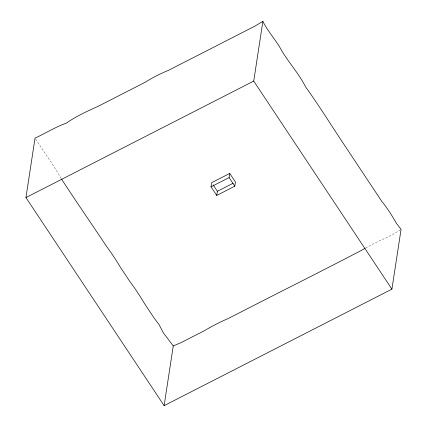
<?xml version="1.0" encoding="UTF-8"?>
<svg xmlns="http://www.w3.org/2000/svg" width="427" height="427" viewBox="0 0 427 427"><rect width="100%" height="100%" fill="white"/><g stroke="black" fill="none" stroke-linecap="round" stroke-linejoin="round"><path stroke-width="0.32" stroke-dasharray="2.13 1.6" d="M400.494 229.715L393.086 234.204L385.229 238.223A88.832 31.449 -33.6 0 0 365.624 248.002M35.772 139.202C44.2 152.338 53.359 164.897 61.114 178.411"/><path stroke-width="0.64" d="M25.935 197.589L35.035 138.113C45.582 133.293 55.243 127.054 66.276 123.195C76.033 116.331 86.927 111.314 97.794 106.488L144.924 82.384A64.536 22.85 -33.6 0 1 168.489 70.332L254.898 26.143L262.872 21.35C268.092 31.897 276.349 40.453 281.809 50.824C289.207 63.233 299.13 73.951 305.604 86.927C319.06 105.549 331.032 125.02 343.756 144.091L381.882 201.491A51.16 14.667 62.9 0 1 396.176 223.011L401.065 229.368L391.917 289.148L164.123 405.65L25.935 197.589L253.729 81.082L262.872 21.35M164.123 405.65L173.261 345.939L163.504 333.065L158.956 324.461L154.083 317.992L144.556 303.645A82.833 23.747 62.9 0 0 130.262 282.119L120.729 267.772A88.747 25.444 62.9 0 0 106.435 246.246C91.517 223.721 76.166 201.629 61.451 178.956M211.029 186.823L211.664 182.676L229.726 173.437L235.448 182.046L234.813 186.193L216.745 195.433L211.029 186.823L229.096 177.584L229.726 173.437M216.745 195.433L217.38 191.285L213.126 184.886M217.38 191.285L233.089 183.252M173.261 345.939L181 342.673L204.565 330.621A79.961 28.31 -33.6 0 1 228.13 318.569L275.26 294.465C304.12 279.888 332.985 265.204 361.664 250.275A88.832 31.449 -33.6 0 1 365.058 248.322M253.729 81.082L391.917 289.148M229.096 177.584L234.813 186.193"/></g></svg>
